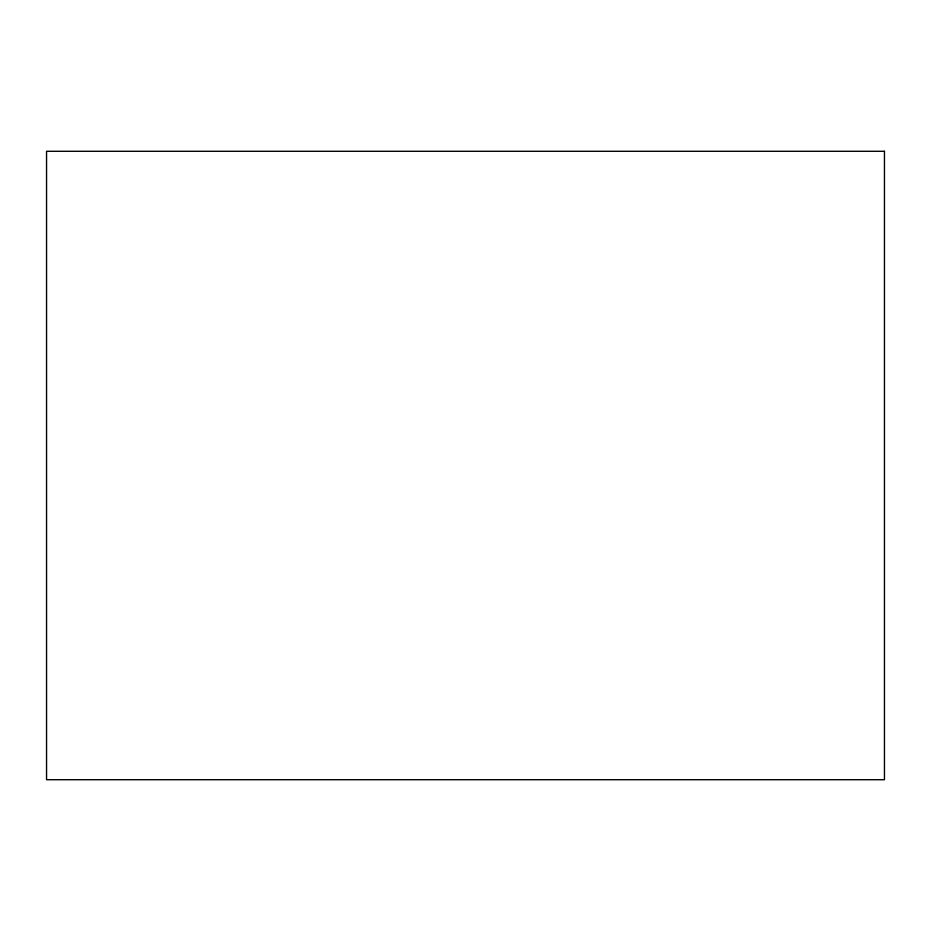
<?xml version="1.0" encoding="UTF-8"?>
<svg xmlns="http://www.w3.org/2000/svg" width="931" height="931" viewBox="0 0 931 931"><rect width="100%" height="100%" fill="white"/><g stroke="black" fill="none" stroke-linecap="round" stroke-linejoin="round"><path stroke-width="1.4" d="M884.45 151.287L46.55 151.287L46.55 779.713L884.45 779.713L884.45 151.287"/></g></svg>
